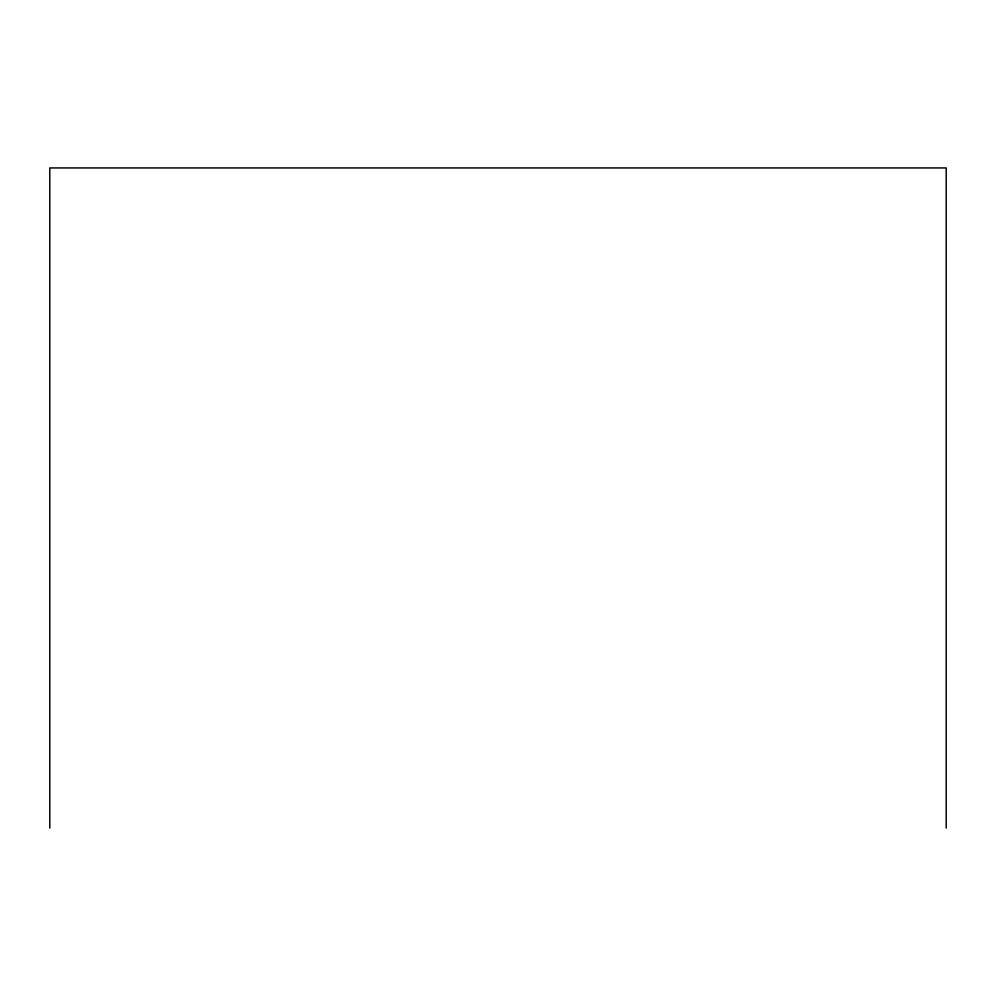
<?xml version="1.0" encoding="UTF-8"?>
<svg xmlns="http://www.w3.org/2000/svg" width="996" height="996" viewBox="0 0 996 996"><rect width="100%" height="100%" fill="white"/><g stroke="black" fill="none" stroke-linecap="round" stroke-linejoin="round"><path stroke-width="1.49" d="M946.2 828.062L946.2 167.938L49.8 167.938L49.8 828.062"/></g></svg>
